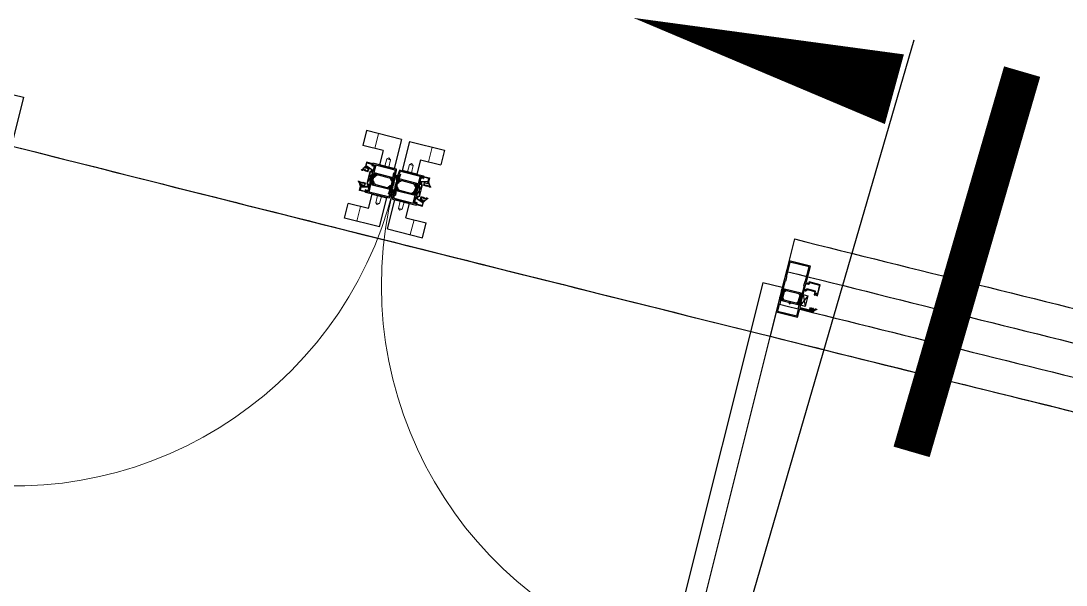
# Model space of a CAD drawing. Header units: inches. Extents: x 0 to 1813292486, y 0 to 3473589894.
# Drawn here: x 600466975 to 600469059, y 3473216157 to 3473217282 of the extents above; entities that cross this region are included whole.
import ezdxf

# ---------------------------------------------------------------- set-up
doc = ezdxf.new("R2010")
doc.units = ezdxf.units.IN
doc.header["$LTSCALE"] = 1000
doc.header["$MEASUREMENT"] = 0
doc.linetypes.add('AX-MALL-WALL-P02-QT$0$HIDDEN', pattern=[0.375, 0.25, -0.125])
for name, color, linetype in [('A-Anno-Note', 241, 'Continuous'), ('AX-MALL-DIM-P02$0$A-Anno-Dims', 3, 'Continuous'), ('AX-MALL-DIM-SY-P02$0$DIM_IDEN', 3, 'Continuous'), ('AX-MALL-P02-200$0$A-Anno-Note', 241, 'Continuous'), ('AX-MALL-WALL-P02$0$A-Anno-Note', 241, 'Continuous'), ('AX-MALL-WALL-P02-QT$0$A-Anno-Note', 241, 'Continuous'), ('AX-MALL-WALL-P02-QT$0$A-Curt', 151, 'Continuous'), ('AX-MALL-WALL-P02-QT$0$A-Detl-Patt', 8, 'Continuous'), ('AX-MALL-WALL-P02-QT$0$A-Detl-Thin', 131, 'Continuous'), ('AX-MALL-WALL-P02-QT$0$A-Wind', 4, 'Continuous'), ('AX-MALL-WALL-P02-QT$0$GASKET', 2, 'Continuous'), ('AX-MALL-WALL-P02-QT$0$STSF', 2, 'Continuous'), ('AX-MALL-WALL-P02-QT$0$XX', 6, 'AX-MALL-WALL-P02-QT$0$HIDDEN'), ('AX-MALL-WORD-P02$0$A-Spac-Iden', 231, 'Continuous')]:
    doc.layers.add(name, color=color, linetype=linetype)
for name, color, linetype, lineweight in [('AX-MALL-WALL-P02-QT$0$01粗实线', 3, 'Continuous', 30), ('AX-MALL-WALL-P02-QT$0$02细实线', 7, 'Continuous', 13), ('AX-MALL-WALL-P02-QT$0$AM_SUPPR', 6, 'Continuous', 30)]:
    doc.layers.add(name, color=color, linetype=linetype, lineweight=lineweight)

# ---------------------------------------------------------------- blocks, each defined once
blk = doc.blocks.new('AX-MALL-WORD-P02')
at = {"layer": 'AX-MALL-WORD-P02$0$A-Spac-Iden'}
blk.add_lwpolyline([(600277928.3, 3473116729.9, 0.001814), (600281156.1, 3473114508.9), (600283496.7, 3473120792.1), (600279935.8, 3473122118.6)], format="xyb", close=True, dxfattribs=at)
blk = doc.blocks.new('AX-MALL-WALL-P02-QT$0$tj')
at = {"layer": 'AX-MALL-WALL-P02-QT$0$A-Detl-Patt'}
h = blk.add_hatch(dxfattribs=at)
h.set_pattern_fill('STEEL', color=256, scale=100, angle=50.4318)
h.set_pattern_definition([(75, (-14278.2, 156289.83), (-153.340725, 41.08752), []), (75, (-14317.88, 156358.57), (-153.340725, 41.08752), [])])
edge = h.paths.add_edge_path()
edge.add_line((88101.3, 47666.6), (87883.9, 47459.8))
edge.add_line((87883.9, 47459.8), (91571.5, 43584.6))
edge.add_arc((262949.4, 558937.7), 543101.4, 251.605736, 260.028867)
edge.add_arc((172180.8, -2862.1), 27100, 64.71287, 96.9316, ccw=False)
edge.add_arc((262949, 558936.3), 543100, 261.615511, 271.725148)
edge.add_line((279299, 16082.5), (279299, 16382.7))
edge.add_arc((262949, 558936.3), 542800, 261.620204, 271.726101, ccw=False)
edge.add_arc((172180.8, -2862.1), 27400, 64.80632, 96.83816)
edge.add_arc((262949.4, 558937.7), 542801.4, 251.613639, 260.024173, ccw=False)
edge.add_line((91737.3, 43845.7), (88101.3, 47666.6))
blk.add_lwpolyline([(88103, 47737.3), (87813.2, 47461.6), (91543.9, 43541.1, 0.036779), (168908.9, 23989.2, -0.141654), (183742.1, 21592.7, 0.044166), (279349, 16034), (279349, 16434.2, -0.044144), (183859, 21979.8, 0.140545), (168919.8, 24393.5, -0.036705), (91764.9, 43889.2), (88103, 47737.3)], format="xyb", dxfattribs=at)
blk.add_lwpolyline([(88101.3, 47666.6), (87883.9, 47459.8), (91571.5, 43584.6, 0.036769), (168910.3, 24039.8, -0.141514), (183756.7, 21641.1, 0.04414), (279299, 16082.5), (279299, 16382.7, -0.044124), (183844.5, 21931.4, 0.140683), (168918.5, 24342.9, -0.036714), (91737.3, 43845.7)], format="xyb", close=True, dxfattribs=at)
blk = doc.blocks.new('AX-MALL-WALL-P02-QT$0$A$C2EA612DB')
at = {"layer": 'AX-MALL-WALL-P02-QT$0$01粗实线'}
for p, q in [((0, 75), (0, 37)), ((90, 75), (0, 75)), ((90, 75), (90, 0)), ((52, 37), (0, 37)), ((52, 37), (52, 0)), ((52, 0), (90, 0)), ((66, 0), (76, 0))]:
    blk.add_line(p, q, dxfattribs=at)
at = {"layer": 'AX-MALL-WALL-P02-QT$0$02细实线', "color": 2, "linetype": 'AX-MALL-WALL-P02-QT$0$HIDDEN'}
for p, q in [((31.2, 75), (31.2, 37)), ((66, 18.7), (71, 22.4)), ((66, 18.7), (66, 0)), ((66, 18.7), (76, 18.7)), ((76, 18.7), (71, 22.4)), ((76, 18.7), (76, 0))]:
    blk.add_line(p, q, dxfattribs=at)
blk = doc.blocks.new('AX-MALL-WALL-P02-QT$0$A$C195A1D1F')
at = {"layer": 'AX-MALL-WALL-P02-QT$0$XX'}
for p, q in [((0.8, 1.7), (3.7, 1.7)), ((0.8, 1.2), (3.7, 1.2)), ((0.8, 0.7), (3.7, 0.7)), ((0.8, 0.2), (3.7, 0.2)), ((0.8, -0.3), (3.7, -0.3)), ((0.8, -0.8), (3.7, -0.8)), ((0.8, -1.3), (3.7, -1.3)), ((0.8, -1.8), (3.7, -1.8))]:
    blk.add_line(p, q, dxfattribs=at)
blk.add_lwpolyline([(0, 2.9), (0.8, 2.9), (0.8, -2.9), (0, -2.9)], close=True, dxfattribs=at)
blk = doc.blocks.new('AX-MALL-WALL-P02-QT$0$A$C0FEF3F33')
at = {"linetype": 'Continuous'}
h = blk.add_hatch(dxfattribs=at)
h.set_pattern_fill('ANSI37', color=1)
h.set_pattern_definition([(45, (6160.8299, -12458.072), (-1.12253202, 1.12253202), []), (135, (6160.8299, -12458.072), (-1.12253202, -1.12253202), [])])
edge = h.paths.add_edge_path()
edge.add_arc((0.9, 1.2), 0.3, 21.071, 90, ccw=False)
edge.add_arc((15.3, 5.4), 14.7, 196.0265, 230.7857)
edge.add_arc((5.9, -6.3), 0.3, -96.6693, 63.317, ccw=False)
edge.add_arc((6.9, 2.3), 9, 225.5695, 263.3307, ccw=False)
edge.add_arc((0.4, -4.3), 0.3, 45.5695, 164.0347)
edge.add_line((0.1, -4.2), (-0.3, -5.7))
edge.add_arc((-0.7, -5.6), 0.4, 195.9653, 344.0347, ccw=False)
edge.add_line((-1.1, -5.7), (-1.5, -4.2))
edge.add_arc((-1.8, -4.3), 0.3, 15.9653, 164.0347)
edge.add_line((-2.1, -4.2), (-2.5, -5.7))
edge.add_arc((-2.9, -5.6), 0.4, 195.9653, 344.0347, ccw=False)
edge.add_line((-3.3, -5.7), (-3.7, -4.2))
edge.add_arc((-4, -4.3), 0.3, 15.9653, 164.0347)
edge.add_line((-4.3, -4.2), (-4.7, -5.7))
edge.add_arc((-5.1, -5.6), 0.4, 195.9653, 344.0347, ccw=False)
edge.add_line((-5.5, -5.7), (-5.9, -4.2))
edge.add_arc((-6.2, -4.3), 0.3, 15.9653, 164.0347)
edge.add_line((-6.5, -4.2), (-6.9, -5.7))
edge.add_arc((-7.3, -5.6), 0.4, 180, 344.0347, ccw=False)
edge.add_line((-7.7, -5.6), (-7.7, -0.3))
edge.add_arc((-7.4, -0.3), 0.3, 90, 180, ccw=False)
edge.add_line((-7.4, 0), (0, 0))
edge.add_line((0, 0), (0, 1.5))
edge.add_line((0, 1.5), (0.9, 1.5))
at = {"color": 1, "linetype": 'Continuous'}
blk.add_lwpolyline([(0.9, 1.5, -0.310169), (1.2, 1.3, 0.152839), (6, -6, -0.838998), (5.9, -6.6, -0.166272), (0.6, -4.1, 0.568456), (0.1, -4.2), (-0.3, -5.7, -0.754029), (-1.1, -5.7), (-1.5, -4.2, 0.754029), (-2.1, -4.2), (-2.5, -5.7, -0.754029), (-3.3, -5.7), (-3.7, -4.2, 0.754029), (-4.3, -4.2), (-4.7, -5.7, -0.754029), (-5.5, -5.7), (-5.9, -4.2, 0.754029), (-6.5, -4.2), (-6.9, -5.7, -0.869553), (-7.7, -5.6), (-7.7, -0.3, -0.414214), (-7.4, 0), (0, 0), (0, 1.5)], format="xyb", close=True, dxfattribs=at)
blk = doc.blocks.new('AX-MALL-WALL-P02-QT$0$A$C47735951')
at = {"linetype": 'Continuous'}
h = blk.add_hatch(dxfattribs=at)
h.set_pattern_fill('ANSI37', color=1)
h.set_pattern_definition([(45, (-14348253.0775, -8942151.1806), (-1.12253201513, 1.12253201513), []), (135, (-14348253.0775, -8942151.1806), (-1.12253201513, -1.12253201513), [])])
edge = h.paths.add_edge_path()
edge.add_arc((0.4, 4.3), 0.3, 195.9653, 314.4305, ccw=False)
edge.add_line((0.1, 4.2), (-0.3, 5.7))
edge.add_arc((-0.7, 5.6), 0.4, 15.9653, 164.0347)
edge.add_line((-1.1, 5.7), (-1.5, 4.2))
edge.add_arc((-1.8, 4.3), 0.3, 195.9653, 344.0347, ccw=False)
edge.add_line((-2.1, 4.2), (-2.5, 5.7))
edge.add_arc((-2.9, 5.6), 0.4, 15.9653, 164.0347)
edge.add_line((-3.3, 5.7), (-3.7, 4.2))
edge.add_arc((-4, 4.3), 0.3, 195.9653, 344.0347, ccw=False)
edge.add_line((-4.3, 4.2), (-4.7, 5.7))
edge.add_arc((-5.1, 5.6), 0.4, 15.9653, 164.0347)
edge.add_line((-5.5, 5.7), (-5.9, 4.2))
edge.add_arc((-6.2, 4.3), 0.3, 195.9653, 344.0347, ccw=False)
edge.add_line((-6.5, 4.2), (-6.9, 5.7))
edge.add_arc((-7.3, 5.6), 0.4, 15.9653, 180)
edge.add_line((-7.7, 5.6), (-7.7, 0.3))
edge.add_arc((-7.4, 0.3), 0.3, 180, 270)
edge.add_line((-7.4, 0), (-4.9, 0))
edge.add_arc((-4.9, -0.2), 0.2, 0, 90, ccw=False)
edge.add_line((-4.7, -0.2), (-4.7, -1.1))
edge.add_arc((-4.9, -1.1), 0.2, -90, 0, ccw=False)
edge.add_line((-4.9, -1.3), (-5.2, -1.3))
edge.add_arc((-5.2, -1.5), 0.2, 90, 226.2162)
edge.add_line((-5.4, -1.6), (-4.6, -2.4))
edge.add_line((-4.6, -2.4), (-2.2, -2.4))
edge.add_line((-2.2, -2.4), (-1.4, -1.6))
edge.add_arc((-1.5, -1.5), 0.2, 313.7838, 450)
edge.add_line((-1.5, -1.3), (-1.9, -1.3))
edge.add_arc((-1.9, -1.1), 0.2, 180, 270, ccw=False)
edge.add_line((-2.1, -1.1), (-2.1, -0.2))
edge.add_arc((-1.9, -0.2), 0.2, 90, 180, ccw=False)
edge.add_line((-1.9, 0), (0, 0))
edge.add_line((0, 0), (0, -1.5))
edge.add_line((0, -1.5), (0.9, -1.5))
edge.add_arc((0.9, -1.2), 0.3, 270, 338.929)
edge.add_arc((15.3, -5.4), 14.7, 129.2143, 163.9735, ccw=False)
edge.add_arc((5.9, 6.3), 0.3, 296.683, 456.6693)
edge.add_arc((6.9, -2.3), 9, 96.6693, 134.4305)
edge = h.paths.add_edge_path(flags=16)
edge.add_arc((-3.4, -1.1), 0.5, -180, 0, ccw=False)
edge.add_line((-3.9, -1.1), (-3.9, -0.1))
edge.add_line((-3.9, -0.1), (-2.9, -0.1))
edge.add_line((-2.9, -0.1), (-2.9, -1.1))
at = {"color": 1}
blk.add_lwpolyline([(0.6, 4.1, -0.568456), (0.1, 4.2), (-0.3, 5.7, 0.754029), (-1.1, 5.7), (-1.5, 4.2, -0.754029), (-2.1, 4.2), (-2.5, 5.7, 0.754029), (-3.3, 5.7), (-3.7, 4.2, -0.754029), (-4.3, 4.2), (-4.7, 5.7, 0.754029), (-5.5, 5.7), (-5.9, 4.2, -0.754029), (-6.5, 4.2), (-6.9, 5.7, 0.869553), (-7.7, 5.6), (-7.7, 0.3, 0.414214), (-7.4, 0), (-4.9, 0, -0.414214), (-4.7, -0.2), (-4.7, -1.1, -0.414214), (-4.9, -1.3), (-5.2, -1.3, 0.675882), (-5.4, -1.6), (-4.6, -2.4), (-2.2, -2.4), (-1.4, -1.6, 0.675882), (-1.5, -1.3), (-1.9, -1.3, -0.414214), (-2.1, -1.1), (-2.1, -0.2, -0.414214), (-1.9, 0), (0, 0), (0, -1.5), (0.9, -1.5, 0.310169), (1.2, -1.3, -0.152839), (6, 6, 0.838998), (5.9, 6.6, 0.166272), (0.6, 4.1)], format="xyb", dxfattribs=at)
blk.add_lwpolyline([(-2.9, -1.1, -1), (-3.9, -1.1), (-3.9, -0.1), (-2.9, -0.1)], format="xyb", close=True, dxfattribs=at)
blk = doc.blocks.new('AX-MALL-WALL-P02-QT$0$A$C35FC129B')
h = blk.add_hatch()
h.set_pattern_fill('NET', color=6, scale=0.5, angle=405)
h.set_pattern_definition([(135, (14354323.3384, -8936049.7724), (1.12253201513, 1.12253201513), []), (45, (14354323.3384, -8936049.7724), (1.12253201513, -1.12253201513), [])])
edge = h.paths.add_edge_path()
edge.add_arc((-41.1, -7.7), 0.2, 168.7991, 251.2009, ccw=False)
edge.add_line((-41.3, -7.7), (-41.3, -7.6))
edge.add_arc((-40.4, -7.1), 1, 180, 210, ccw=False)
edge.add_line((-41.4, -7.1), (-41.4, -5.7))
edge.add_line((-41.4, -5.7), (-44.3, -3.4))
edge.add_line((-44.3, -3.4), (-44.3, 3.4))
edge.add_line((-44.3, 3.4), (-41.4, 5.7))
edge.add_line((-41.4, 5.7), (-41.4, 7.1))
edge.add_arc((-40.4, 7.1), 1, 150, 180, ccw=False)
edge.add_line((-41.3, 7.6), (-41.3, 7.7))
edge.add_arc((-41.1, 7.7), 0.2, 108.7991, 191.2009, ccw=False)
edge.add_line((-41.2, 7.9), (-40.3, 9.3))
edge.add_line((-40.3, 9.3), (-40.3, 9.6))
edge.add_arc((-40.7, 9.6), 0.4, 0, 90)
edge.add_line((-40.7, 10), (-44.1, 10))
edge.add_arc((-44.1, 9.6), 0.4, 90, 180)
edge.add_line((-44.5, 9.6), (-44.5, 9.3))
edge.add_line((-44.5, 9.3), (-43.7, 7.8))
edge.add_line((-43.7, 7.8), (-43.6, 7.8))
edge.add_arc((-43.6, 7.6), 0.2, -30.2974, 89.7026, ccw=False)
edge.add_line((-43.5, 7.5), (-43.5, 7.4))
edge.add_arc((-44.4, 7.1), 1, 0, 18.1101, ccw=False)
edge.add_line((-43.4, 7.1), (-43.4, 6.6))
edge.add_line((-43.4, 6.6), (-46.3, 4.4))
edge.add_line((-46.3, 4.4), (-46.3, -4.3))
edge.add_line((-46.3, -4.3), (-43.4, -6.6))
edge.add_line((-43.4, -6.6), (-43.4, -7.1))
edge.add_arc((-44.4, -7.1), 1, -18.1101, 0, ccw=False)
edge.add_line((-43.5, -7.4), (-43.5, -7.5))
edge.add_arc((-43.6, -7.6), 0.2, -89.7026, 30.2974, ccw=False)
edge.add_line((-43.6, -7.8), (-43.7, -7.8))
edge.add_line((-43.7, -7.8), (-44.5, -9.3))
edge.add_line((-44.5, -9.3), (-44.5, -9.6))
edge.add_arc((-44.1, -9.6), 0.4, 180, 270)
edge.add_line((-44.1, -10), (-40.7, -10))
edge.add_arc((-40.7, -9.6), 0.4, 270, 360)
edge.add_line((-40.3, -9.6), (-40.3, -9.3))
edge.add_line((-40.3, -9.3), (-41.2, -7.9))
h = blk.add_hatch()
h.set_pattern_fill('NET', color=6, scale=0.5, angle=405)
h.set_pattern_definition([(45, (-14354372.333, -8936049.7724), (-1.12253201513, 1.12253201513), []), (135, (-14354372.333, -8936049.7724), (-1.12253201513, -1.12253201513), [])])
edge = h.paths.add_edge_path()
edge.add_arc((-7.9, -7.7), 0.2, 288.7991, 371.2009)
edge.add_line((-7.7, -7.7), (-7.7, -7.6))
edge.add_arc((-8.5, -7.1), 1, 330, 360)
edge.add_line((-7.5, -7.1), (-7.5, -5.7))
edge.add_line((-7.5, -5.7), (-4.6, -3.4))
edge.add_line((-4.6, -3.4), (-4.6, 3.4))
edge.add_line((-4.6, 3.4), (-7.5, 5.7))
edge.add_line((-7.5, 5.7), (-7.5, 7.1))
edge.add_arc((-8.5, 7.1), 1, 360, 390)
edge.add_line((-7.7, 7.6), (-7.7, 7.7))
edge.add_arc((-7.9, 7.7), 0.2, 348.7991, 431.2009)
edge.add_line((-7.8, 7.9), (-8.6, 9.3))
edge.add_line((-8.6, 9.3), (-8.6, 9.6))
edge.add_arc((-8.2, 9.6), 0.4, 90, 180, ccw=False)
edge.add_line((-8.2, 10), (-4.8, 10))
edge.add_arc((-4.8, 9.6), 0.4, 0, 90, ccw=False)
edge.add_line((-4.4, 9.6), (-4.4, 9.3))
edge.add_line((-4.4, 9.3), (-5.3, 7.8))
edge.add_line((-5.3, 7.8), (-5.4, 7.8))
edge.add_arc((-5.4, 7.6), 0.2, 90.2974, 210.2974)
edge.add_line((-5.5, 7.5), (-5.5, 7.4))
edge.add_arc((-4.5, 7.1), 1, 161.8899, 180)
edge.add_line((-5.5, 7.1), (-5.5, 6.6))
edge.add_line((-5.5, 6.6), (-2.6, 4.4))
edge.add_line((-2.6, 4.4), (-2.6, -4.3))
edge.add_line((-2.6, -4.3), (-5.5, -6.6))
edge.add_line((-5.5, -6.6), (-5.5, -7.1))
edge.add_arc((-4.5, -7.1), 1, 180, 198.1101)
edge.add_line((-5.5, -7.4), (-5.5, -7.5))
edge.add_arc((-5.4, -7.6), 0.2, 149.7026, 269.7026)
edge.add_line((-5.4, -7.8), (-5.3, -7.8))
edge.add_line((-5.3, -7.8), (-4.4, -9.3))
edge.add_line((-4.4, -9.3), (-4.4, -9.6))
edge.add_arc((-4.8, -9.6), 0.4, -90, 0, ccw=False)
edge.add_line((-4.8, -10), (-8.2, -10))
edge.add_arc((-8.2, -9.6), 0.4, 180, 270, ccw=False)
edge.add_line((-8.6, -9.6), (-8.6, -9.3))
edge.add_line((-8.6, -9.3), (-7.8, -7.9))
h = blk.add_hatch()
h.set_pattern_fill('NET', color=6, scale=0.5, angle=405)
h.set_pattern_definition([(135, (14354372.5198, -8936049.7724), (1.12253201513, 1.12253201513), []), (45, (14354372.5198, -8936049.7724), (1.12253201513, -1.12253201513), [])])
edge = h.paths.add_edge_path()
edge.add_arc((8.1, -7.7), 0.2, 168.7991, 251.2009, ccw=False)
edge.add_line((7.9, -7.7), (7.9, -7.6))
edge.add_arc((8.7, -7.1), 1, 180, 210, ccw=False)
edge.add_line((7.7, -7.1), (7.7, -5.7))
edge.add_line((7.7, -5.7), (4.8, -3.4))
edge.add_line((4.8, -3.4), (4.8, 3.4))
edge.add_line((4.8, 3.4), (7.7, 5.7))
edge.add_line((7.7, 5.7), (7.7, 7.1))
edge.add_arc((8.7, 7.1), 1, 150, 180, ccw=False)
edge.add_line((7.9, 7.6), (7.9, 7.7))
edge.add_arc((8.1, 7.7), 0.2, 108.7991, 191.2009, ccw=False)
edge.add_line((8, 7.9), (8.8, 9.3))
edge.add_line((8.8, 9.3), (8.8, 9.6))
edge.add_arc((8.4, 9.6), 0.4, 0, 90)
edge.add_line((8.4, 10), (5, 10))
edge.add_arc((5, 9.6), 0.4, 90, 180)
edge.add_line((4.6, 9.6), (4.6, 9.3))
edge.add_line((4.6, 9.3), (5.5, 7.8))
edge.add_line((5.5, 7.8), (5.5, 7.8))
edge.add_arc((5.5, 7.6), 0.2, -30.2974, 89.7026, ccw=False)
edge.add_line((5.7, 7.5), (5.7, 7.4))
edge.add_arc((4.7, 7.1), 1, 0, 18.1101, ccw=False)
edge.add_line((5.7, 7.1), (5.7, 6.6))
edge.add_line((5.7, 6.6), (2.8, 4.4))
edge.add_line((2.8, 4.4), (2.8, -4.3))
edge.add_line((2.8, -4.3), (5.7, -6.6))
edge.add_line((5.7, -6.6), (5.7, -7.1))
edge.add_arc((4.7, -7.1), 1, -18.1101, 0, ccw=False)
edge.add_line((5.7, -7.4), (5.7, -7.5))
edge.add_arc((5.5, -7.6), 0.2, -89.7026, 30.2974, ccw=False)
edge.add_line((5.5, -7.8), (5.5, -7.8))
edge.add_line((5.5, -7.8), (4.6, -9.3))
edge.add_line((4.6, -9.3), (4.6, -9.6))
edge.add_arc((5, -9.6), 0.4, 180, 270)
edge.add_line((5, -10), (8.4, -10))
edge.add_arc((8.4, -9.6), 0.4, 270, 360)
edge.add_line((8.8, -9.6), (8.8, -9.3))
edge.add_line((8.8, -9.3), (8, -7.9))
h = blk.add_hatch()
h.set_pattern_fill('NET', color=6, scale=0.5, angle=405)
h.set_pattern_definition([(45, (-14354323.1516, -8936049.7724), (-1.12253201513, 1.12253201513), []), (135, (-14354323.1516, -8936049.7724), (-1.12253201513, -1.12253201513), [])])
edge = h.paths.add_edge_path()
edge.add_arc((41.3, -7.7), 0.2, 288.7991, 371.2009)
edge.add_line((41.5, -7.7), (41.5, -7.6))
edge.add_arc((40.6, -7.1), 1, 330, 360)
edge.add_line((41.6, -7.1), (41.6, -5.7))
edge.add_line((41.6, -5.7), (44.5, -3.4))
edge.add_line((44.5, -3.4), (44.5, 3.4))
edge.add_line((44.5, 3.4), (41.6, 5.7))
edge.add_line((41.6, 5.7), (41.6, 7.1))
edge.add_arc((40.6, 7.1), 1, 360, 390)
edge.add_line((41.5, 7.6), (41.5, 7.7))
edge.add_arc((41.3, 7.7), 0.2, 348.7991, 431.2009)
edge.add_line((41.3, 7.9), (40.5, 9.3))
edge.add_line((40.5, 9.3), (40.5, 9.6))
edge.add_arc((40.9, 9.6), 0.4, 90, 180, ccw=False)
edge.add_line((40.9, 10), (44.3, 10))
edge.add_arc((44.3, 9.6), 0.4, 0, 90, ccw=False)
edge.add_line((44.7, 9.6), (44.7, 9.3))
edge.add_line((44.7, 9.3), (43.9, 7.8))
edge.add_line((43.9, 7.8), (43.8, 7.8))
edge.add_arc((43.8, 7.6), 0.2, 90.2974, 210.2974)
edge.add_line((43.7, 7.5), (43.7, 7.4))
edge.add_arc((44.6, 7.1), 1, 161.8899, 180)
edge.add_line((43.6, 7.1), (43.6, 6.6))
edge.add_line((43.6, 6.6), (46.5, 4.4))
edge.add_line((46.5, 4.4), (46.5, -4.3))
edge.add_line((46.5, -4.3), (43.6, -6.6))
edge.add_line((43.6, -6.6), (43.6, -7.1))
edge.add_arc((44.6, -7.1), 1, 180, 198.1101)
edge.add_line((43.7, -7.4), (43.7, -7.5))
edge.add_arc((43.8, -7.6), 0.2, 149.7026, 269.7026)
edge.add_line((43.8, -7.8), (43.9, -7.8))
edge.add_line((43.9, -7.8), (44.7, -9.3))
edge.add_line((44.7, -9.3), (44.7, -9.6))
edge.add_arc((44.3, -9.6), 0.4, 270, 360, ccw=False)
edge.add_line((44.3, -10), (40.9, -10))
edge.add_arc((40.9, -9.6), 0.4, 180, 270, ccw=False)
edge.add_line((40.5, -9.6), (40.5, -9.3))
edge.add_line((40.5, -9.3), (41.3, -7.9))
at = {"color": 6}
for p, q in [((-47.7, 12.3), (-53.8, -12.3)), ((-53.8, 12.3), (-47.7, -12.3)), ((47.9, 12.3), (54, -12.3)), ((54, 12.3), (47.9, -12.3))]:
    blk.add_line(p, q, dxfattribs=at)
for points in [[(-47.7, 12.3), (-53.8, 12.3), (-53.8, -12.3), (-47.7, -12.3)], [(47.9, 12.3), (54, 12.3), (54, -12.3), (47.9, -12.3)]]:
    blk.add_lwpolyline(points, close=True, dxfattribs=at)
at = {"layer": 'AX-MALL-WALL-P02-QT$0$AM_SUPPR', "color": 3}
for points in [[(-50.5, 26, -0.414214), (-50.8, 25.7), (-51.7, 25.7, -0.414214), (-52, 26), (-52, 28.6, 0.414214), (-52.3, 28.9), (-64.5, 28.9, 0.414214), (-64.8, 28.6), (-64.8, 17.5), (-63.8, 17.5), (-63.8, 20.6), (-49.5, 17.1, -0.518846), (-49.3, 16.6), (-50.6, 14.6, 1), (-49.8, 14.1), (-48.5, 16, 0.518846), (-49.3, 18.1), (-63.8, 21.7), (-63.8, 27.6, -0.414214), (-63.5, 27.9), (-53.3, 27.9, -0.414214), (-53, 27.6), (-53, 25, 0.414214), (-52.7, 24.7), (-48.8, 24.7, 0.701033), (-48.6, 25.2), (-50, 26.4, 0.64077), (-50.5, 26.2)], [(-1.7, 10, 0.425106), (-1.4, 10.3, 0.004267), (-1.5, 13.2, 0.398451), (-1.8, 13.5), (-2.3, 13.5, 0.434701), (-2.6, 13.2), (-2.5, 12.3, -0.434701), (-2.8, 12), (-3.7, 12, -0.394019), (-4, 12.3), (-4.5, 19.2, -0.434701), (-4.2, 19.5), (-3.3, 19.5, -0.394019), (-3, 19.2), (-2.9, 18.3, 0.394019), (-2.6, 18), (-2.2, 18, 0.439087), (-1.9, 18.3, 0.016885), (-3.2, 29.8, 0.365321), (-3.5, 30), (-52.2, 30), (-52.2, 29.5), (-51.7, 29.5), (-51.7, 26), (-50.7, 26), (-50.7, 27.5), (-47.7, 27.5), (-47.7, 13.8), (-50.7, 13.8), (-50.7, 15.8), (-51.7, 15.8), (-51.7, 12.3), (-47.7, 12.3), (-47.7, 10.3, 0.414214), (-47.4, 10), (-46.7, 10, -0.414214), (-46.2, 9.5), (-46.2, 8.7, -0.414214), (-46.4, 8.5), (-46.7, 8.5, 0.315299), (-46.8, 8.4), (-47.4, 6.8, 0.548619), (-47.2, 6.5), (-44.7, 6.7, 0.176327), (-44.6, 6.8), (-44.2, 7.2, 0.57735), (-44.3, 7.5), (-44.4, 7.5, -0.291473), (-44.6, 7.7), (-44.9, 9.6), (-44.9, 10, -0.864689), (-44, 10.1, 0.331679), (-43.8, 10), (-40.5, 10, -0.414214), (-40.2, 9.7), (-40.2, 9.4), (-41.2, 7.7, 0.57968), (-41.1, 7.5), (-39.8, 7.5, 0.266079), (-39, 8), (-38.1, 9.5, -0.266079), (-37.2, 10), (-36, 10), (-13.1, 10), (-11.9, 10, -0.266079), (-11, 9.5), (-10.2, 8, 0.266079), (-9.3, 7.5), (-8, 7.5, 0.57968), (-7.9, 7.7), (-8.9, 9.4), (-8.9, 9.7, -0.414214), (-8.6, 10), (-5.4, 10, 0.331679), (-5.2, 10.1, -0.864689), (-4.2, 10), (-4.2, 9.6), (-4.5, 7.7, -0.291473), (-4.7, 7.5), (-4.8, 7.5, 0.57735), (-4.9, 7.2), (-4.6, 6.8, 0.176327), (-4.4, 6.7), (-1.9, 6.5, 0.548619), (-1.7, 6.8), (-2.3, 8.4, 0.315299), (-2.5, 8.5), (-2.7, 8.5, -0.414214), (-2.9, 8.7), (-2.9, 9.5, -0.414214), (-2.4, 10)], [(-6.2, 12.3, 0.013385), (-6.9, 21.1, -0.444917), (-6.4, 21.7), (-4.5, 21.7, 0.44564), (-4.4, 21.8, 0.008843), (-5.2, 27.7, 0.373361), (-5.3, 27.8), (-45.4, 27.8, 0.414214), (-45.5, 27.7), (-45.5, 12.2), (-6.3, 12.2, 0.428978)], [(1.9, 10, -0.425106), (1.6, 10.3, -0.004267), (1.7, 13.2, -0.398451), (2, 13.5), (2.4, 13.5, -0.434701), (2.7, 13.2), (2.7, 12.3, 0.434701), (3, 12), (3.9, 12, 0.394019), (4.2, 12.3), (4.7, 19.2, 0.434701), (4.4, 19.5), (3.5, 19.5, 0.394019), (3.2, 19.2), (3.1, 18.3, -0.394019), (2.8, 18), (2.4, 18, -0.439087), (2.1, 18.3, -0.016885), (3.4, 29.8, -0.365321), (3.7, 30), (52.4, 30), (52.4, 29.5), (51.9, 29.5), (51.9, 26), (50.9, 26), (50.9, 27.5), (47.9, 27.5), (47.9, 13.8), (50.9, 13.8), (50.9, 15.8), (51.9, 15.8), (51.9, 12.3), (47.9, 12.3), (47.9, 10.3, -0.414214), (47.6, 10), (46.9, 10, 0.414214), (46.4, 9.5), (46.4, 8.7, 0.414214), (46.6, 8.5), (46.8, 8.5, -0.315299), (47, 8.4), (47.6, 6.8, -0.548619), (47.4, 6.5), (44.9, 6.7, -0.176327), (44.8, 6.8), (44.4, 7.2, -0.57735), (44.5, 7.5), (44.6, 7.5, 0.291473), (44.8, 7.7), (45.1, 9.6), (45.1, 10, 0.864689), (44.1, 10.1, -0.331679), (44, 10), (40.7, 10, 0.414214), (40.4, 9.7), (40.4, 9.4), (41.4, 7.7, -0.57968), (41.3, 7.5), (40, 7.5, -0.266079), (39.2, 8), (38.3, 9.5, 0.266079), (37.4, 10), (36.2, 10), (13.3, 10), (12.1, 10, 0.266079), (11.2, 9.5), (10.3, 8, -0.266079), (9.5, 7.5), (8.2, 7.5, -0.57968), (8.1, 7.7), (9.1, 9.4), (9.1, 9.7, 0.414214), (8.8, 10), (5.6, 10, -0.331679), (5.4, 10.1, 0.864689), (4.4, 10), (4.4, 9.6), (4.7, 7.7, 0.291473), (4.9, 7.5), (5, 7.5, -0.57735), (5.1, 7.2), (4.7, 6.8, -0.176327), (4.6, 6.7), (2.1, 6.5, -0.548619), (1.9, 6.8), (2.5, 8.4, -0.315299), (2.7, 8.5), (2.9, 8.5, 0.414214), (3.1, 8.7), (3.1, 9.5, 0.414214), (2.6, 10)], [(6.4, 12.3, -0.013385), (7.1, 21.1, 0.444917), (6.6, 21.7), (4.7, 21.7, -0.44564), (4.6, 21.8, -0.008843), (5.4, 27.7, -0.373361), (5.5, 27.8), (45.6, 27.8, -0.414214), (45.7, 27.7), (45.7, 12.2), (6.5, 12.2, -0.428978)], [(50.7, 26, 0.414214), (51, 25.7), (51.9, 25.7, 0.414214), (52.2, 26), (52.2, 28.6, -0.414214), (52.5, 28.9), (64.7, 28.9, -0.414214), (65, 28.6), (65, 17.5), (64, 17.5), (64, 20.6), (49.7, 17.1, 0.518846), (49.5, 16.6), (50.8, 14.6, -1), (50, 14.1), (48.7, 16, -0.518846), (49.5, 18.1), (64, 21.7), (64, 27.6, 0.414214), (63.7, 27.9), (53.5, 27.9, 0.414214), (53.2, 27.6), (53.2, 25, -0.414214), (52.9, 24.7), (49, 24.7, -0.701033), (48.8, 25.2), (50.2, 26.4, -0.64077), (50.7, 26.2)], [(-50.5, -26.3, 0.414214), (-50.8, -26), (-51.7, -26, 0.414214), (-52, -26.3), (-52, -28.9, -0.414214), (-52.3, -29.2), (-64.5, -29.2, -0.414214), (-64.8, -28.9), (-64.8, -17.8), (-63.8, -17.8), (-63.8, -21), (-49.5, -17.4, 0.518846), (-49.3, -16.9), (-50.6, -14.9, -1), (-49.8, -14.4), (-48.5, -16.3, -0.518846), (-49.3, -18.4), (-63.8, -22), (-63.8, -27.9, 0.414214), (-63.5, -28.2), (-53.3, -28.2, 0.414214), (-53, -27.9), (-53, -25.3, -0.414214), (-52.7, -25), (-48.8, -25, -0.701033), (-48.6, -25.5), (-50, -26.7, -0.64077), (-50.5, -26.5)], [(-1.7, -10, -0.425106), (-1.4, -10.3, -0.004267), (-1.5, -13.2, -0.398451), (-1.8, -13.5), (-2.3, -13.5, -0.434701), (-2.6, -13.2), (-2.5, -12.3, 0.434701), (-2.8, -12), (-3.7, -12, 0.394019), (-4, -12.3), (-4.5, -19.2, 0.434701), (-4.2, -19.5), (-3.3, -19.5, 0.394019), (-3, -19.2), (-2.9, -18.3, -0.394019), (-2.6, -18), (-2.2, -18, -0.439087), (-1.9, -18.3, -0.016885), (-3.2, -29.8, -0.365321), (-3.5, -30), (-52.2, -30), (-52.2, -29.5), (-51.7, -29.5), (-51.7, -26), (-50.7, -26), (-50.7, -27.5), (-47.7, -27.5), (-47.7, -13.8), (-50.7, -13.8), (-50.7, -15.8), (-51.7, -15.8), (-51.7, -12.3), (-47.7, -12.3), (-47.7, -10.3, -0.414214), (-47.4, -10), (-46.7, -10, 0.414214), (-46.2, -9.5), (-46.2, -8.7, 0.414214), (-46.4, -8.5), (-46.7, -8.5, -0.315299), (-46.8, -8.4), (-47.4, -6.8, -0.548619), (-47.2, -6.5), (-44.7, -6.7, -0.176327), (-44.6, -6.8), (-44.2, -7.2, -0.57735), (-44.3, -7.5), (-44.4, -7.5, 0.291473), (-44.6, -7.7), (-44.9, -9.6), (-44.9, -10, 0.864689), (-44, -10.1, -0.331679), (-43.8, -10), (-40.5, -10, 0.414214), (-40.2, -9.7), (-40.2, -9.4), (-41.2, -7.7, -0.57968), (-41.1, -7.5), (-39.8, -7.5, -0.266079), (-39, -8), (-38.1, -9.5, 0.266079), (-37.2, -10), (-36, -10), (-13.1, -10), (-11.9, -10, 0.266079), (-11, -9.5), (-10.2, -8, -0.266079), (-9.3, -7.5), (-8, -7.5, -0.57968), (-7.9, -7.7), (-8.9, -9.4), (-8.9, -9.7, 0.414214), (-8.6, -10), (-5.4, -10, -0.331679), (-5.2, -10.1, 0.864689), (-4.2, -10), (-4.2, -9.6), (-4.5, -7.7, 0.291473), (-4.7, -7.5), (-4.8, -7.5, -0.57735), (-4.9, -7.2), (-4.6, -6.8, -0.176327), (-4.4, -6.7), (-1.9, -6.5, -0.548619), (-1.7, -6.8), (-2.3, -8.4, -0.315299), (-2.5, -8.5), (-2.7, -8.5, 0.414214), (-2.9, -8.7), (-2.9, -9.5, 0.414214), (-2.4, -10)], [(-6.2, -12.3, -0.013385), (-6.9, -21.1, 0.444917), (-6.4, -21.7), (-4.5, -21.7, -0.44564), (-4.4, -21.8, -0.008843), (-5.2, -27.7, -0.373361), (-5.3, -27.8), (-45.4, -27.8, -0.414214), (-45.5, -27.7), (-45.5, -12.2), (-6.3, -12.2, -0.428978)], [(1.9, -10, 0.425106), (1.6, -10.3, 0.004267), (1.7, -13.2, 0.398451), (2, -13.5), (2.4, -13.5, 0.434701), (2.7, -13.2), (2.7, -12.3, -0.434701), (3, -12), (3.9, -12, -0.394019), (4.2, -12.3), (4.7, -19.2, -0.434701), (4.4, -19.5), (3.5, -19.5, -0.394019), (3.2, -19.2), (3.1, -18.3, 0.394019), (2.8, -18), (2.4, -18, 0.439087), (2.1, -18.3, 0.016885), (3.4, -29.8, 0.365321), (3.7, -30), (52.4, -30), (52.4, -29.5), (51.9, -29.5), (51.9, -26), (50.9, -26), (50.9, -27.5), (47.9, -27.5), (47.9, -13.8), (50.9, -13.8), (50.9, -15.8), (51.9, -15.8), (51.9, -12.3), (47.9, -12.3), (47.9, -10.3, 0.414214), (47.6, -10), (46.9, -10, -0.414214), (46.4, -9.5), (46.4, -8.7, -0.414214), (46.6, -8.5), (46.8, -8.5, 0.315299), (47, -8.4), (47.6, -6.8, 0.548619), (47.4, -6.5), (44.9, -6.7, 0.176327), (44.8, -6.8), (44.4, -7.2, 0.57735), (44.5, -7.5), (44.6, -7.5, -0.291473), (44.8, -7.7), (45.1, -9.6), (45.1, -10, -0.864689), (44.1, -10.1, 0.331679), (44, -10), (40.7, -10, -0.414214), (40.4, -9.7), (40.4, -9.4), (41.4, -7.7, 0.57968), (41.3, -7.5), (40, -7.5, 0.266079), (39.2, -8), (38.3, -9.5, -0.266079), (37.4, -10), (36.2, -10), (13.3, -10), (12.1, -10, -0.266079), (11.2, -9.5), (10.3, -8, 0.266079), (9.5, -7.5), (8.2, -7.5, 0.57968), (8.1, -7.7), (9.1, -9.4), (9.1, -9.7, -0.414214), (8.8, -10), (5.6, -10, 0.331679), (5.4, -10.1, -0.864689), (4.4, -10), (4.4, -9.6), (4.7, -7.7, -0.291473), (4.9, -7.5), (5, -7.5, 0.57735), (5.1, -7.2), (4.7, -6.8, 0.176327), (4.6, -6.7), (2.1, -6.5, 0.548619), (1.9, -6.8), (2.5, -8.4, 0.315299), (2.7, -8.5), (2.9, -8.5, -0.414214), (3.1, -8.7), (3.1, -9.5, -0.414214), (2.6, -10)], [(6.4, -12.3, 0.013385), (7.1, -21.1, -0.444917), (6.6, -21.7), (4.7, -21.7, 0.44564), (4.6, -21.8, 0.008843), (5.4, -27.7, 0.373361), (5.5, -27.8), (45.6, -27.8, 0.414214), (45.7, -27.7), (45.7, -12.2), (6.5, -12.2, 0.428978)], [(50.7, -26.3, -0.414214), (51, -26), (51.9, -26, -0.414214), (52.2, -26.3), (52.2, -28.9, 0.414214), (52.5, -29.2), (64.7, -29.2, 0.414214), (65, -28.9), (65, -17.8), (64, -17.8), (64, -21), (49.7, -17.4, -0.518846), (49.5, -16.9), (50.8, -14.9, 1), (50, -14.4), (48.7, -16.3, 0.518846), (49.5, -18.4), (64, -22), (64, -27.9, -0.414214), (63.7, -28.2), (53.5, -28.2, -0.414214), (53.2, -27.9), (53.2, -25.3, 0.414214), (52.9, -25), (49, -25, 0.701033), (48.8, -25.5), (50.2, -26.7, 0.64077), (50.7, -26.5)]]:
    blk.add_lwpolyline(points, format="xyb", close=True, dxfattribs=at)
at = {"layer": 'AX-MALL-WALL-P02-QT$0$STSF', "lineweight": 40}
for points in [[(-41.2, -7.9, -0.375884), (-41.3, -7.7), (-41.3, -7.6, -0.131652), (-41.4, -7.1), (-41.4, -5.7), (-44.3, -3.4), (-44.3, 3.4), (-41.4, 5.7), (-41.4, 7.1, -0.131652), (-41.3, 7.6), (-41.3, 7.7, -0.375884), (-41.2, 7.9), (-40.3, 9.3), (-40.3, 9.6, 0.414214), (-40.7, 10), (-44.1, 10, 0.414214), (-44.5, 9.6), (-44.5, 9.3), (-43.7, 7.8), (-43.6, 7.8, -0.57735), (-43.5, 7.5), (-43.5, 7.4, -0.079185), (-43.4, 7.1), (-43.4, 6.6), (-46.3, 4.4), (-46.3, -4.3), (-43.4, -6.6), (-43.4, -7.1, -0.079185), (-43.5, -7.4), (-43.5, -7.5, -0.57735), (-43.6, -7.8), (-43.7, -7.8), (-44.5, -9.3), (-44.5, -9.6, 0.414214), (-44.1, -10), (-40.7, -10, 0.414214), (-40.3, -9.6), (-40.3, -9.3), (-41.2, -7.9)], [(-7.8, -7.9, 0.375884), (-7.7, -7.7), (-7.7, -7.6, 0.131652), (-7.5, -7.1), (-7.5, -5.7), (-4.6, -3.4), (-4.6, 3.4), (-7.5, 5.7), (-7.5, 7.1, 0.131652), (-7.7, 7.6), (-7.7, 7.7, 0.375884), (-7.8, 7.9), (-8.6, 9.3), (-8.6, 9.6, -0.414214), (-8.2, 10), (-4.8, 10, -0.414214), (-4.4, 9.6), (-4.4, 9.3), (-5.3, 7.8), (-5.4, 7.8, 0.57735), (-5.5, 7.5), (-5.5, 7.4, 0.079185), (-5.5, 7.1), (-5.5, 6.6), (-2.6, 4.4), (-2.6, -4.3), (-5.5, -6.6), (-5.5, -7.1, 0.079185), (-5.5, -7.4), (-5.5, -7.5, 0.57735), (-5.4, -7.8), (-5.3, -7.8), (-4.4, -9.3), (-4.4, -9.6, -0.414214), (-4.8, -10), (-8.2, -10, -0.414214), (-8.6, -9.6), (-8.6, -9.3), (-7.8, -7.9)], [(8, -7.9, -0.375884), (7.9, -7.7), (7.9, -7.6, -0.131652), (7.7, -7.1), (7.7, -5.7), (4.8, -3.4), (4.8, 3.4), (7.7, 5.7), (7.7, 7.1, -0.131652), (7.9, 7.6), (7.9, 7.7, -0.375884), (8, 7.9), (8.8, 9.3), (8.8, 9.6, 0.414214), (8.4, 10), (5, 10, 0.414214), (4.6, 9.6), (4.6, 9.3), (5.5, 7.8), (5.5, 7.8, -0.57735), (5.7, 7.5), (5.7, 7.4, -0.079185), (5.7, 7.1), (5.7, 6.6), (2.8, 4.4), (2.8, -4.3), (5.7, -6.6), (5.7, -7.1, -0.079185), (5.7, -7.4), (5.7, -7.5, -0.57735), (5.5, -7.8), (5.5, -7.8), (4.6, -9.3), (4.6, -9.6, 0.414214), (5, -10), (8.4, -10, 0.414214), (8.8, -9.6), (8.8, -9.3), (8, -7.9)], [(41.3, -7.9, 0.375884), (41.5, -7.7), (41.5, -7.6, 0.131652), (41.6, -7.1), (41.6, -5.7), (44.5, -3.4), (44.5, 3.4), (41.6, 5.7), (41.6, 7.1, 0.131652), (41.5, 7.6), (41.5, 7.7, 0.375884), (41.3, 7.9), (40.5, 9.3), (40.5, 9.6, -0.414214), (40.9, 10), (44.3, 10, -0.414214), (44.7, 9.6), (44.7, 9.3), (43.9, 7.8), (43.8, 7.8, 0.57735), (43.7, 7.5), (43.7, 7.4, 0.079185), (43.6, 7.1), (43.6, 6.6), (46.5, 4.4), (46.5, -4.3), (43.6, -6.6), (43.6, -7.1, 0.079185), (43.7, -7.4), (43.7, -7.5, 0.57735), (43.8, -7.8), (43.9, -7.8), (44.7, -9.3), (44.7, -9.6, -0.414214), (44.3, -10), (40.9, -10, -0.414214), (40.5, -9.6), (40.5, -9.3), (41.3, -7.9)]]:
    blk.add_lwpolyline(points, format="xyb", dxfattribs=at)
at = {"xscale": 0.8, "yscale": 0.8, "zscale": 0.8}
blk.add_blockref('AX-MALL-WALL-P02-QT$0$A$C2EA612DB', (-80.1, 30), dxfattribs=at)
at = {"extrusion": (-6.31089e-29, 0, -1), "xscale": 0.8, "yscale": 0.8, "zscale": -0.8}
blk.add_blockref('AX-MALL-WALL-P02-QT$0$A$C2EA612DB', (-80.1, 30), dxfattribs=at)
at = {"color": 6, "ltscale": 10, "extrusion": (-1.00974e-28, 0, -1), "zscale": -1}
for name, p in [('AX-MALL-WALL-P02-QT$0$A$C0FEF3F33', (64.8, 17.5)), ('AX-MALL-WALL-P02-QT$0$A$C47735951', (64.8, -17.7))]:
    blk.add_blockref(name, p, dxfattribs=at)
at = {"color": 6, "ltscale": 10, "extrusion": (-1.22085e-19, -8.67362e-19, -1), "zscale": -1, "rotation": 176.0214848743163}
blk.add_blockref('AX-MALL-WALL-P02-QT$0$A$C195A1D1F', (3.8, 15.7), dxfattribs=at)
at = {"color": 6, "ltscale": 10}
for p, rotation in [((4, 15.7), 176.0214848743162), ((-3.8, -15.7), 356.0214848743162)]:
    blk.add_blockref('AX-MALL-WALL-P02-QT$0$A$C195A1D1F', p, dxfattribs=dict(at, rotation=rotation))
for name, p in [('AX-MALL-WALL-P02-QT$0$A$C0FEF3F33', (65, 17.5)), ('AX-MALL-WALL-P02-QT$0$A$C47735951', (65, -17.7))]:
    blk.add_blockref(name, p, dxfattribs=at)
at = {"color": 6, "ltscale": 10, "extrusion": (-1.36649e-20, 0, -1), "zscale": -1, "rotation": 356.0214848743162}
blk.add_blockref('AX-MALL-WALL-P02-QT$0$A$C195A1D1F', (-4, -15.7), dxfattribs=at)
at = {"extrusion": (0, 0, -1), "xscale": 0.8, "yscale": 0.8, "zscale": -0.8, "rotation": 180}
blk.add_blockref('AX-MALL-WALL-P02-QT$0$A$C2EA612DB', (80.1, -30), dxfattribs=at)
at = {"xscale": 0.8, "yscale": 0.8, "zscale": 0.8, "rotation": 180}
blk.add_blockref('AX-MALL-WALL-P02-QT$0$A$C2EA612DB', (80.1, -30), dxfattribs=at)
blk = doc.blocks.new('AX-MALL-WALL-P02-QT$0$A$C0A607B9E')
at = {"linetype": 'Continuous'}
h = blk.add_hatch(dxfattribs=at)
h.set_pattern_fill('ANSI37', color=1)
h.set_pattern_definition([(45, (-14339043.6352, -8955566.6047), (-1.12253201513, 1.12253201513), []), (135, (-14339043.6352, -8955566.6047), (-1.12253201513, -1.12253201513), [])])
edge = h.paths.add_edge_path()
edge.add_arc((-0.9, 1.2), 0.3, 90, 158.929)
edge.add_arc((-10.5, 4.9), 10, 296.683, 338.929, ccw=False)
edge.add_arc((-5.9, -4.3), 0.3, 116.683, 276.6693)
edge.add_arc((-6.9, 4.3), 9, 276.6693, 314.4305)
edge.add_arc((-0.4, -2.3), 0.3, 15.9653, 134.4305, ccw=False)
edge.add_line((-0.1, -2.2), (0.3, -3.7))
edge.add_arc((0.7, -3.6), 0.4, 195.9653, 344.0347)
edge.add_line((1.1, -3.7), (1.5, -2.2))
edge.add_arc((1.8, -2.3), 0.3, 15.9653, 164.0347, ccw=False)
edge.add_line((2.1, -2.2), (2.5, -3.7))
edge.add_arc((2.9, -3.6), 0.4, 195.9653, 344.0347)
edge.add_line((3.3, -3.7), (3.7, -2.2))
edge.add_arc((4, -2.3), 0.3, 15.9653, 164.0347, ccw=False)
edge.add_line((4.3, -2.2), (4.7, -3.7))
edge.add_arc((5.1, -3.6), 0.4, 195.9653, 344.0347)
edge.add_line((5.5, -3.7), (5.9, -2.2))
edge.add_arc((6.2, -2.3), 0.3, 15.9653, 164.0347, ccw=False)
edge.add_line((6.5, -2.2), (6.9, -3.7))
edge.add_arc((7.3, -3.6), 0.4, 195.9653, 360)
edge.add_line((7.7, -3.6), (7.7, -0.3))
edge.add_arc((7.4, -0.3), 0.3, 0, 90)
edge.add_line((7.4, 0), (0, 0))
edge.add_line((0, 0), (0, 1.5))
edge.add_line((0, 1.5), (-0.9, 1.5))
at = {"color": 1, "linetype": 'Continuous'}
blk.add_lwpolyline([(-0.9, 1.5, 0.310169), (-1.2, 1.3, -0.18645), (-6, -4, 0.838998), (-5.9, -4.6, 0.166272), (-0.6, -2.1, -0.568456), (-0.1, -2.2), (0.3, -3.7, 0.754029), (1.1, -3.7), (1.5, -2.2, -0.754029), (2.1, -2.2), (2.5, -3.7, 0.754029), (3.3, -3.7), (3.7, -2.2, -0.754029), (4.3, -2.2), (4.7, -3.7, 0.754029), (5.5, -3.7), (5.9, -2.2, -0.754029), (6.5, -2.2), (6.9, -3.7, 0.869553), (7.7, -3.6), (7.7, -0.3, 0.414214), (7.4, 0), (0, 0), (0, 1.5)], format="xyb", close=True, dxfattribs=at)
blk = doc.blocks.new('AX-MALL-WALL-P02-QT$0$尺寸分格点')
at = {"ltscale": 10}
h = blk.add_hatch(color=1, dxfattribs=at)
h.dxf.hatch_style = 1
edge = h.paths.add_edge_path()
edge.add_line((0, -1.5), (0, 0))
edge.add_line((0, 0), (-1.5, 0))
edge.add_arc((0, 0), 1.5, 180, 270)
edge = h.paths.add_edge_path()
edge.add_line((0, 1.5), (0, 0))
edge.add_line((0, 0), (1.5, 0))
edge.add_arc((0, 0), 1.5, 0, 90)
for p, q in [((-2.5, 0), (2.5, 0)), ((0, -2.5), (0, 2.5))]:
    blk.add_line(p, q)
blk.add_circle((0, 0), 1.5)
blk = doc.blocks.new('AX-MALL-WALL-P02-QT$0$定位点')
blk.add_blockref('AX-MALL-WALL-P02-QT$0$尺寸分格点', (0, 0))
blk = doc.blocks.new('AX-MALL-WALL-P02-QT$0$A$C40565891')
h = blk.add_hatch()
h.set_pattern_fill('NET', color=6, scale=0.5, angle=315)
h.set_pattern_definition([(225, (-8954763.8857, -14331520.9494), (-1.12253201513, 1.12253201513), []), (135, (-8954763.8857, -14331520.9494), (1.12253201513, 1.12253201513), [])])
edge = h.paths.add_edge_path()
edge.add_line((-2.9, -1), (-17.1, -1))
edge.add_arc((-17.1, -2), 1, 90, 120)
edge.add_line((-17.6, -1.1), (-19.3, -2.1))
edge.add_line((-19.3, -2.1), (-19.6, -2.1))
edge.add_arc((-19.6, -1.7), 0.4, 180, 270, ccw=False)
edge.add_line((-20, -1.7), (-20, 1.7))
edge.add_arc((-19.6, 1.7), 0.4, 90, 180, ccw=False)
edge.add_line((-19.6, 2.1), (-19.3, 2.1))
edge.add_line((-19.3, 2.1), (-17.6, 1.1))
edge.add_arc((-17.1, 2), 1, 240, 270)
edge.add_line((-17.1, 1), (-2.9, 1))
edge.add_arc((-2.9, 2), 1, 270, 300)
edge.add_line((-2.4, 1.1), (-0.7, 2.1))
edge.add_line((-0.7, 2.1), (-0.4, 2.1))
edge.add_arc((-0.4, 1.7), 0.4, 0, 90, ccw=False)
edge.add_line((0, 1.7), (0, -1.7))
edge.add_arc((-0.4, -1.7), 0.4, 270, 360, ccw=False)
edge.add_line((-0.4, -2.1), (-0.7, -2.1))
edge.add_line((-0.7, -2.1), (-2.4, -1.1))
edge.add_arc((-2.9, -2), 1, 60, 90)
at = {"layer": 'AX-MALL-WALL-P02-QT$0$STSF', "lineweight": 40}
blk.add_lwpolyline([(-2.9, -1), (-17.1, -1, 0.131652), (-17.6, -1.1), (-19.3, -2.1), (-19.6, -2.1, -0.414214), (-20, -1.7), (-20, 1.7, -0.414214), (-19.6, 2.1), (-19.3, 2.1), (-17.6, 1.1, 0.131652), (-17.1, 1), (-2.9, 1, 0.131652), (-2.4, 1.1), (-0.7, 2.1), (-0.4, 2.1, -0.414214), (0, 1.7), (0, -1.7, -0.414214), (-0.4, -2.1), (-0.7, -2.1), (-2.4, -1.1, 0.131652)], format="xyb", close=True, dxfattribs=at)
blk = doc.blocks.new('AX-MALL-WALL-P02-QT$0$A$C5DA96DE0')
at = {"layer": 'AX-MALL-WALL-P02-QT$0$AM_SUPPR', "color": 3}
for points in [[(-22, 105.2), (-22, 46.6, -0.414214), (-21.7, 46.3), (-21.7, 45.3, -0.414214), (-21.9, 45.1), (-22.1, 45.1, 0.315299), (-22.3, 45), (-22.9, 43.4, 0.548619), (-22.7, 43.1), (-20, 43.3, 0.176327), (-19.8, 43.4), (-19.5, 43.8, 0.57735), (-19.5, 44.1), (-19.7, 44.1, -0.310745), (-19.9, 44.3), (-20.2, 46.2), (-20.2, 46.3, -0.664495), (-19.4, 46.7, 0.196262), (-19.2, 46.6), (-15.8, 46.6, -0.414214), (-15.5, 46.3), (-15.5, 46), (-16.5, 44.3, 0.57968), (-16.4, 44.1), (-15.1, 44.1, 0.266079), (-14.2, 44.6), (-13.3, 46.1, -0.266079), (-12.5, 46.6), (-12.5, 46.6), (12.5, 46.6, -0.266079), (13.3, 46.1), (14.2, 44.6, 0.266079), (15.1, 44.1), (16.4, 44.1, 0.57968), (16.5, 44.3), (15.5, 46), (15.5, 46.3, -0.414214), (15.8, 46.6), (19.2, 46.6, 0.196262), (19.4, 46.7, -0.664495), (20.2, 46.3), (20.2, 46.2), (19.9, 44.3, -0.310745), (19.7, 44.1), (19.5, 44.1, 0.57735), (19.5, 43.8), (19.8, 43.4, 0.176327), (20, 43.3), (22.7, 43.1, 0.548619), (22.9, 43.4), (22.3, 45, 0.315299), (22.1, 45.1), (21.9, 45.1, -0.414214), (21.7, 45.3), (21.7, 46.3, -0.414214), (22, 46.6), (22, 73.9)], [(-12.5, 26.6), (-12.5, 26.6, -0.266079), (-13.3, 27.1), (-14.2, 28.6, 0.266079), (-15.1, 29.1), (-16.4, 29.1, 0.57968), (-16.5, 28.9), (-15.5, 27.2), (-15.5, 26.9, -0.414214), (-15.8, 26.6), (-19.2, 26.6, 0.196262), (-19.4, 26.5, -0.664495), (-20.2, 26.9), (-20.2, 27), (-19.9, 28.9, -0.310745), (-19.7, 29.1), (-19.5, 29.1, 0.57735), (-19.5, 29.4), (-19.8, 29.8, 0.176327), (-20, 29.9), (-22.7, 30.1, 0.548619), (-22.9, 29.8), (-22.3, 28.2, 0.315299), (-22.1, 28.1), (-21.9, 28.1, -0.414214), (-21.7, 27.9), (-21.7, 26.9, -0.414214), (-22, 26.6), (-22, 0), (22, 0), (22, 18)], [(22, 20), (22, 26.6, -0.414214), (21.7, 26.9), (21.7, 27.9, -0.414214), (21.9, 28.1), (22.1, 28.1, 0.315299), (22.3, 28.2), (22.9, 29.8, 0.548619), (22.7, 30.1), (20, 29.9, 0.176327), (19.8, 29.8), (19.5, 29.4, 0.57735), (19.5, 29.1), (19.7, 29.1, -0.310745), (19.9, 28.9), (20.2, 27), (20.2, 26.9, -0.664495), (19.4, 26.5, 0.196262), (19.2, 26.6), (15.8, 26.6, -0.414214), (15.5, 26.9), (15.5, 27.2), (16.5, 28.9, 0.57968), (16.4, 29.1), (15.1, 29.1, 0.266079), (14.2, 28.6), (13.3, 27.1, -0.266079), (12.5, 26.6), (-12.5, 26.6)]]:
    blk.add_lwpolyline(points, format="xyb", dxfattribs=at)
for points in [[(22, 73.9), (22, 73.9), (22, 105.2), (-22, 105.2)], [(-19.8, 103), (-19.8, 103), (-19.8, 74.7), (-19, 73.7), (-19, 68.7), (-19, 63.7), (-20, 62.7), (-20, 48.8), (20, 48.8), (20, 62.7), (19, 63.7), (19, 68.7), (19, 73.7), (19.8, 74.7), (19.8, 103), (-19.8, 103)], [(-19, 24.4), (-19, 16.6), (-19.8, 15.6), (-19.8, 2.2), (-19.8, 2.2), (19.8, 2.2), (19.8, 15.6), (19, 16.6), (19, 24.4), (-19, 24.4)], [(22, 20), (44, 20), (44, 20.4), (45, 20.1), (45, 20.4), (46, 20.1), (46, 20.4), (47, 20.1), (47, 20.4), (48, 20.1), (48, 20.4), (49, 20.4), (49, 18), (22, 18)]]:
    blk.add_lwpolyline(points, dxfattribs=at)
at = {"color": 6, "ltscale": 10, "xscale": -0.9999999999999999, "rotation": 90}
blk.add_blockref('AX-MALL-WALL-P02-QT$0$A$C40565891', (-17.7, 26.6), dxfattribs=at)
at = {"color": 6, "ltscale": 10, "rotation": 270}
blk.add_blockref('AX-MALL-WALL-P02-QT$0$A$C40565891', (17.7, 26.6), dxfattribs=at)
blk = doc.blocks.new('AX-MALL-WALL-P02-QT$0$A$C3D8E1D5A')
at = {"color": 3, "ltscale": 10}
blk.add_lwpolyline([(-25, -18.8), (-25, -17.5), (-23, -17.5), (-23, -15.5), (-7, -15.5), (-7, -22.5), (-5.3, -22.5, 0.414214), (-5, -22.2), (-5, -21.8, 0.414), (-5.3, -21.5), (-5.7, -21.5, -0.483847), (-6, -21.1), (-5.7, -19.9), (-1.3, -19.9), (-1, -21.1, -0.47418), (-1.3, -21.5), (-1.7, -21.5, 0.414), (-2, -21.8), (-2, -22.2, 0.414214), (-1.7, -22.5), (0, -22.5), (0, 0), (-22.9, 0), (-22.9, -1), (-22.4, -1), (-22.4, -3, -0.414214), (-22.9, -3.5), (-25, -3.5), (-25.5, -2.9, 0.498868), (-25.9, -2.9), (-27.4, -5, 0.819287), (-27, -5.5), (-25.5, -4.5), (-22.9, -4.5, 0.414214), (-21.4, -3), (-21.4, -1), (-3.2, -1, -0.414209), (-1, -3.2), (-1, -18.5), (-6, -18.5), (-6, -14.5), (-24, -14.5), (-24, -16.5), (-25, -16.5), (-27.2, -16.5, 0.658242), (-27.6, -17.3), (-25.9, -19.1, 0.682714), (-25, -18.8)], format="xyb", dxfattribs=at)
blk = doc.blocks.new('AX-MALL-WALL-P02-QT$0$A$C3EB17898')
at = {"color": 6}
for p, q in [((22, 23), (31.3, 1)), ((31.3, 23), (22, 1))]:
    blk.add_line(p, q, dxfattribs=at)
blk.add_lwpolyline([(22, 23), (31.3, 23), (31.3, 1), (22, 1)], close=True, dxfattribs=at)
at = {"color": 6, "ltscale": 10}
for name, p in [('AX-MALL-WALL-P02-QT$0$A$C5DA96DE0', (0, -23.7)), ('AX-MALL-WALL-P02-QT$0$A$C3D8E1D5A', (49.9, 50.2))]:
    blk.add_blockref(name, p, dxfattribs=at)
at = {"color": 6, "ltscale": 10, "rotation": 180}
blk.add_blockref('AX-MALL-WALL-P02-QT$0$A$C0A607B9E', (49, -3.3), dxfattribs=at)
at = {"layer": 'AX-MALL-WALL-P02-QT$0$GASKET', "extrusion": (0, 0, -1), "zscale": -1, "rotation": 270}
blk.add_blockref('AX-MALL-WALL-P02-QT$0$定位点', (0, 0), dxfattribs=at)
blk = doc.blocks.new('AX-MALL-WALL-P02-QT$0$mqst2')
at = {"color": 6, "ltscale": 10, "rotation": 345.9290552867625}
for name, p in [('AX-MALL-WALL-P02-QT$0$A$C35FC129B', (254129.9, -30317.6)), ('AX-MALL-WALL-P02-QT$0$A$C3EB17898', (254918.3, -30554.8))]:
    blk.add_blockref(name, p, dxfattribs=at)
blk = doc.blocks.new('AX-MALL-WALL-P02-QT$0$$DorLib2D$00000002')
for p, q in [((-0.475, 0), (-0.475, 0.4875)), ((0.475, 0), (0.475, 0.4875)), ((0.5, 0), (0.5, 0.4875)), ((-0.5, 0), (-0.475, 0)), ((0.5, 0), (0.475, 0))]:
    blk.add_line(p, q)
at = {"lineweight": 13}
for centre, start, end in [((-0.4875, 0), 0, 88.5307), ((0.4875, 0), 91.4693, 180)]:
    blk.add_arc(centre, 0.4875, start, end, dxfattribs=at)
blk = doc.blocks.new('AX-MALL-WALL-P02-QT')
at = {"layer": 'AX-MALL-WALL-P02-QT$0$A-Curt'}
blk.add_line((600280447.2, 3473115236.2), (600280333.9, 3473115071.4), dxfattribs=at)
for radius, start in [(539800, 235.570489), (539866.7, 235.570479), (539933.3, 235.570468), (540000, 235.570458)]:
    blk.add_arc((600585645.8, 3473560475.3), radius, start, 235.650086, dxfattribs=at)
at = {"layer": 'AX-MALL-WALL-P02-QT$0$A-Wind'}
blk.add_arc((600585645.8, 3473560475.3), 540000, 235.400693, 235.570458, dxfattribs=at)
at = {"layer": 'AX-MALL-WALL-P02-QT$0$A-Anno-Note', "rotation": 339.5681613092181}
blk.add_blockref('AX-MALL-WALL-P02-QT$0$mqst2', (600052179.3, 3473232742.4), dxfattribs=at)
at = {"layer": 'AX-MALL-WALL-P02-QT$0$A-Detl-Thin', "rotation": 339.5681613091762}
blk.add_blockref('AX-MALL-WALL-P02-QT$0$tj', (600144118.7, 3473128496.3), dxfattribs=at)
at = {"layer": 'AX-MALL-WALL-P02-QT$0$A-Wind', "xscale": 1600, "yscale": -1600, "zscale": 200, "rotation": 325.4855753582502}
blk.add_blockref('AX-MALL-WALL-P02-QT$0$$DorLib2D$00000002', (600279731.3, 3473115607.1), dxfattribs=at)
blk = doc.blocks.new('AX-MALL-WALL-P02')
at = {"layer": 'AX-MALL-WALL-P02$0$A-Anno-Note'}
blk.add_blockref('AX-MALL-WORD-P02', (0, 0), dxfattribs=at)
blk.add_blockref('AX-MALL-WALL-P02-QT', (0, 0), dxfattribs=at)
blk = doc.blocks.new('AX-MALL-DIM-SY-P02')
at = {"layer": 'AX-MALL-DIM-SY-P02$0$DIM_IDEN'}
blk.add_line((600280808.6, 3473115524.8), (600277295.8, 3473110802.8), dxfattribs=at)
at = {"layer": 'AX-MALL-DIM-SY-P02$0$DIM_IDEN', "const_width": 75}
blk.add_lwpolyline([(600280989.1, 3473115390.5), (600280517.8, 3473114756.9)], dxfattribs=at)
blk = doc.blocks.new('AX-MALL-DIM-P02')
at = {"layer": 'AX-MALL-DIM-P02$0$A-Anno-Dims'}
blk.add_lwpolyline([(600280962.8, 3473115284.9, 0, 0, 0), (600280299.7, 3473115761.8, 0, 144, 0), (600280738.1, 3473115446.5, 0, 0, 0)], format="xyseb", dxfattribs=at)
blk.add_blockref('AX-MALL-DIM-SY-P02', (0, 0), dxfattribs=at)
blk = doc.blocks.new('AX-MALL-P02-200')
at = {"layer": 'AX-MALL-P02-200$0$A-Anno-Note'}
blk.add_blockref('AX-MALL-WALL-P02', (0, 0), dxfattribs=at)
blk.add_blockref('AX-MALL-DIM-P02', (0, 0), dxfattribs=at)

msp = doc.modelspace()

# ---------------------------------------------------------------- block references
at = {"layer": 'A-Anno-Note', "rotation": 20.43183869077545}
msp.add_blockref('AX-MALL-P02-200', (1250392458.5, 9048125.7), dxfattribs=at)

doc.saveas('drawing.dxf')
